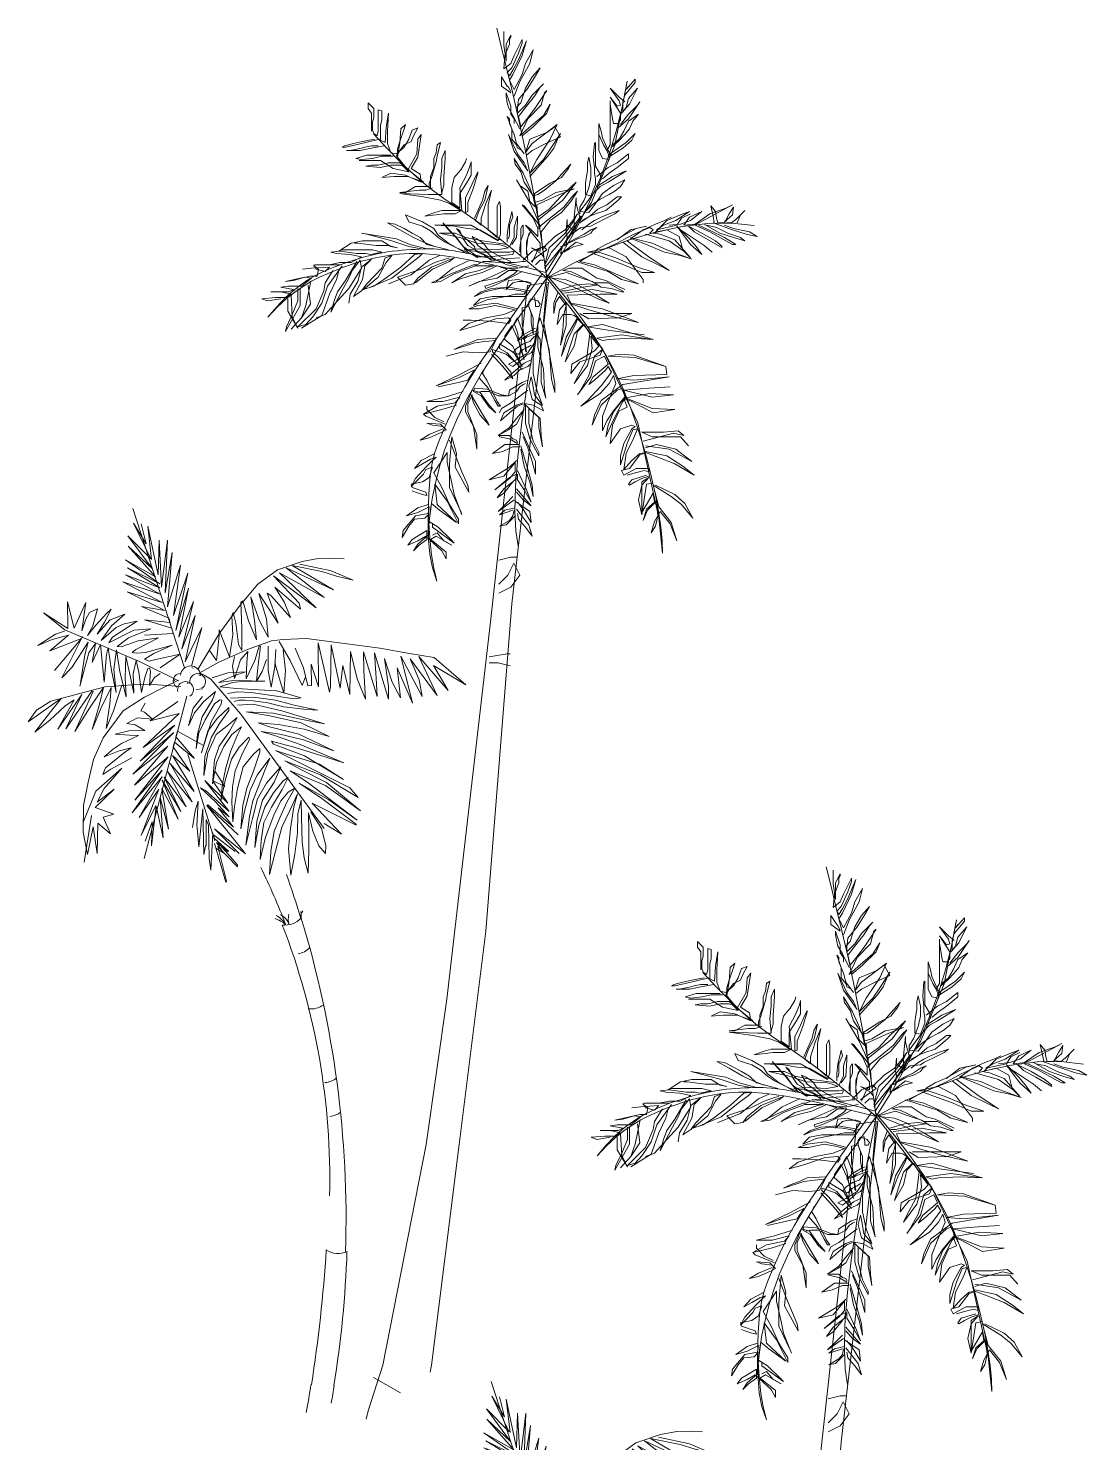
# Model space of a CAD drawing. Header units: millimetres. Extents: x -37049 to 129367, y 25385 to 90033.
# Drawn here: x 5456 to 10422, y 55416 to 62050 of the extents above; entities that cross this region are included whole.
import ezdxf

# ---------------------------------------------------------------- set-up
doc = ezdxf.new("R2010")
doc.units = ezdxf.units.MM
doc.header["$MEASUREMENT"] = 0
doc.linetypes.add('ACAD_ISO03W100', pattern=[30, 12, -18])
doc.linetypes.add('DASHDOT2', pattern=[0.5, 0.25, -0.125, 0, -0.125])
doc.layers.add('NCAY', color=3, linetype='Continuous', lineweight=13)
doc.layers.add('NKHUAT1', color=54, linetype='ACAD_ISO03W100', lineweight=15)

# ---------------------------------------------------------------- blocks, each defined once
blk = doc.blocks.new('AE24ZF')
for p, q in [((0.1371, 0.8481), (0.1395, 0.8486)), ((0.1459, 0.8568), (0.1475, 0.8569)), ((0.1674, 0.8434), (0.1676, 0.8422)), ((0.1516, 0.8392), (0.153, 0.8397))]:
    blk.add_line(p, q)
at = {"color": 0, "linetype": 'ByBlock'}
for p, q in [((-0.0408, 0.677), (0.0095, 0.7022)), ((0.0095, 0.7022), (-0.024, 0.6664)), ((-0.024, 0.6664), (-0.0042, 0.6786))]:
    blk.add_line(p, q, dxfattribs=at)
for points in [[(0.215, 1.0397), (0.1559, 0.857)], [(0.2055, 1.0221), (0.2, 0.9992), (0.2143, 1.0229), (0.1944, 0.9817), (0.2207, 1.0081), (0.1929, 0.9709), (0.2203, 0.9963), (0.1891, 0.9612), (0.2234, 0.9806), (0.1841, 0.9531), (0.2213, 0.9716), (0.184, 0.9488), (0.2236, 0.9637), (0.1837, 0.9413), (0.2264, 0.9554), (0.1814, 0.932), (0.2217, 0.9441), (0.1786, 0.9227), (0.2051, 0.9274), (0.1739, 0.914), (0.1723, 0.9088), (0.2016, 0.9121), (0.1705, 0.9026), (0.1687, 0.8963), (0.2016, 0.8943)], [(0.1936, 0.9812), (0.1981, 1.0194), (0.1862, 0.9637), (0.1851, 1.0032), (0.1821, 0.9496), (0.1753, 1.0031), (0.1779, 0.9431), (0.17, 0.9893), (0.1753, 0.9267), (0.1605, 0.9747), (0.1684, 0.9169), (0.1521, 0.9655), (0.1658, 0.8996), (0.1512, 0.9483), (0.1624, 0.8921), (0.1455, 0.9331), (0.159, 0.8783), (0.1435, 0.917), (0.1553, 0.8638), (0.1359, 0.9032), (0.1478, 0.8591)], [(0.0236, 0.9759), (-0.0121, 0.9682), (-0.0374, 0.9573), (-0.0184, 0.962), (-0.0015, 0.9675), (0.0327, 0.9743), (-0.0148, 0.9462), (0.0394, 0.9715), (-0.0041, 0.9374), (0.0471, 0.9658), (0.0052, 0.9256), (0.0538, 0.9624), (0.0244, 0.9312), (0.0231, 0.9241), (0.0523, 0.9495), (0.0418, 0.9328), (0.0343, 0.9146), (0.0571, 0.9399), (0.0611, 0.9425), (0.0484, 0.9081), (0.0708, 0.9423), (0.0618, 0.9127), (0.0599, 0.8923), (0.07, 0.9107), (0.0799, 0.9383), (0.0756, 0.9111), (0.0733, 0.8892), (0.0827, 0.911), (0.089, 0.9337), (0.0912, 0.9321), (0.0904, 0.902), (0.0903, 0.8769), (0.0942, 0.8838), (0.0969, 0.9082), (0.1003, 0.9203), (0.1016, 0.9166), (0.1007, 0.8949), (0.1042, 0.8697), (0.116, 0.9006), (0.1163, 0.8946), (0.118, 0.8753), (0.1191, 0.8655), (0.1271, 0.8767)], [(0.1405, 0.8556), (0.1404, 0.8557), (0.1158, 0.8968), (0.0923, 0.9287), (0.072, 0.9527), (0.0493, 0.9693), (0.0212, 0.979), (0.0026, 0.9824), (-0.0144, 0.9827), (-0.027, 0.982)], [(0.1627, 0.8422), (0.2074, 0.8643), (0.293, 0.9004), (0.3174, 0.9199), (0.2897, 0.9021), (0.2901, 0.9328), (0.2822, 0.9026), (0.269, 0.9317), (0.2737, 0.8994), (0.2691, 0.9127), (0.2648, 0.9204), (0.2555, 0.9247), (0.2608, 0.9053), (0.2669, 0.894), (0.2574, 0.906), (0.245, 0.9195), (0.24, 0.9243), (0.2474, 0.9095), (0.2559, 0.8955), (0.2409, 0.9119), (0.2244, 0.9186), (0.2396, 0.905), (0.2512, 0.8883), (0.2342, 0.9034), (0.2251, 0.9074), (0.21, 0.9103), (0.2384, 0.8921), (0.2426, 0.8855), (0.2139, 0.9003), (0.1945, 0.9018), (0.2202, 0.8913), (0.233, 0.8814), (0.2283, 0.8809), (0.209, 0.888), (0.1856, 0.8913), (0.2116, 0.8779), (0.216, 0.8744), (0.2104, 0.874), (0.2007, 0.8747), (0.1701, 0.8828), (0.1911, 0.8736), (0.2018, 0.8668), (0.1962, 0.8645), (0.1889, 0.8665), (0.1607, 0.8725), (0.1838, 0.8571)], [(0.2729, 0.8929), (0.2898, 0.8585), (0.2966, 0.8454), (0.2851, 0.8575), (0.2664, 0.8863), (0.27, 0.872), (0.2752, 0.8395)], [(0.2934, 0.899), (0.3038, 0.8955), (0.324, 0.8825), (0.3076, 0.8896), (0.2888, 0.8946), (0.3102, 0.8766), (0.2739, 0.8908), (0.3048, 0.8541)], [(0.1392, 0.8511), (0.1164, 0.8635), (0.0839, 0.878), (0.0562, 0.8879), (0.0432, 0.8893), (0.0163, 0.8906), (-0.068, 0.8795), (-0.1018, 0.8733), (-0.1301, 0.8688), (-0.1664, 0.8374), (-0.1292, 0.8596), (-0.1461, 0.8309), (-0.1127, 0.87), (-0.1335, 0.8253), (-0.1025, 0.8673), (-0.1131, 0.8432), (-0.1163, 0.824), (-0.0918, 0.8705), (-0.1054, 0.8165), (-0.0879, 0.8571), (-0.0916, 0.8228), (-0.0819, 0.8405), (-0.0731, 0.8677), (-0.078, 0.8356), (-0.0778, 0.821), (-0.0617, 0.8742), (-0.0636, 0.845), (-0.0648, 0.8241), (-0.0492, 0.8754), (-0.0494, 0.8537), (-0.0514, 0.821), (-0.0418, 0.8444), (-0.0344, 0.8757), (-0.0337, 0.8263), (-0.0257, 0.8596), (-0.0223, 0.8339), (-0.0121, 0.8833), (-0.0114, 0.8352), (-0.0101, 0.829), (0.0027, 0.8856), (0.0022, 0.8351), (0.0106, 0.8613), (0.0103, 0.8366), (0.0146, 0.8365), (0.0195, 0.857), (0.0291, 0.8797)], [(0.0174, 0.8468), (0.021, 0.8366), (0.0348, 0.8653), (0.0476, 0.8873)], [(0.0427, 0.8777), (0.04, 0.8538), (0.0421, 0.8279), (0.0474, 0.8454), (0.0524, 0.8629)], [(0.0514, 0.8781), (0.0523, 0.8582), (0.0567, 0.8349), (0.06, 0.8538), (0.0599, 0.882)], [(0.0618, 0.8667), (0.0668, 0.8529), (0.0735, 0.8417), (0.0719, 0.8573), (0.0687, 0.8819), (0.0705, 0.882), (0.0753, 0.8656), (0.0851, 0.8443), (0.0846, 0.8637), (0.0832, 0.8758), (0.0916, 0.866), (0.0986, 0.8447), (0.1008, 0.8589), (0.0988, 0.87)], [(0.276, 0.8359), (0.2656, 0.8743), (0.2579, 0.8848), (0.2616, 0.8632), (0.2521, 0.8836), (0.248, 0.8406), (0.2453, 0.8723), (0.2432, 0.8798), (0.2395, 0.8539), (0.2342, 0.8286), (0.2369, 0.8553), (0.2338, 0.8778), (0.2301, 0.8526), (0.2226, 0.8239), (0.224, 0.8454), (0.2232, 0.87), (0.2182, 0.8478), (0.2139, 0.828), (0.2149, 0.8501), (0.2111, 0.8655), (0.2081, 0.8521), (0.2052, 0.8286), (0.2014, 0.8459), (0.198, 0.8561), (0.196, 0.857), (0.1948, 0.8533), (0.196, 0.8368), (0.1902, 0.8461), (0.1837, 0.8505)], [(-0.0042, 0.673), (0.0912, 0.8039), (0.1256, 0.8442)], [(0.1241, 0.8457), (0.1064, 0.8513), (0.0859, 0.8523), (0.0992, 0.8477), (0.1171, 0.8404), (0.0995, 0.8425), (0.0791, 0.8422), (0.0637, 0.8419), (0.0869, 0.8416), (0.1008, 0.8402), (0.1153, 0.8352), (0.0962, 0.8332), (0.0708, 0.832), (0.0504, 0.8307), (0.0222, 0.8227), (0.0304, 0.8216), (0.0505, 0.8247), (0.0796, 0.8289), (0.0953, 0.8295), (0.1065, 0.8277)], [(0.1392, 0.851), (0.1373, 0.8507), (0.1335, 0.8486), (0.1256, 0.8442)], [(0.1627, 0.8428), (0.1778, 0.8357), (0.2019, 0.8234), (0.2263, 0.8077), (0.2489, 0.7768), (0.2603, 0.752), (0.2662, 0.7261), (0.2718, 0.6992), (0.2721, 0.6689), (0.2671, 0.6432), (0.2604, 0.6749), (0.2561, 0.6445), (0.2553, 0.679), (0.2406, 0.6669), (0.2489, 0.6858), (0.2368, 0.6893), (0.2581, 0.6972), (0.2365, 0.7182), (0.256, 0.7033), (0.2481, 0.7189), (0.2278, 0.7422), (0.2575, 0.7156), (0.2718, 0.6809)], [(0.1353, 0.8242), (0.1458, 0.8107), (0.1514, 0.7907), (0.1446, 0.8053), (0.1342, 0.8182), (0.1204, 0.8301), (0.124, 0.8205), (0.1357, 0.801), (0.1409, 0.781), (0.1427, 0.7645), (0.1396, 0.7827), (0.1323, 0.7975), (0.1214, 0.8156), (0.1153, 0.8203), (0.1131, 0.8201), (0.1137, 0.8154), (0.1253, 0.795), (0.1366, 0.7598), (0.129, 0.7843), (0.1185, 0.7991), (0.1052, 0.8115), (0.1052, 0.8082), (0.1159, 0.7933), (0.1255, 0.7769), (0.1325, 0.7554), (0.1338, 0.7336), (0.1291, 0.7597), (0.1198, 0.7807), (0.1056, 0.7919), (0.0955, 0.8001), (0.1049, 0.7836), (0.1162, 0.7673), (0.1217, 0.7518), (0.1239, 0.7241), (0.1192, 0.7485), (0.1109, 0.767), (0.1018, 0.7805), (0.0906, 0.7894), (0.0951, 0.7801), (0.1029, 0.7621), (0.1085, 0.7426), (0.1125, 0.7241), (0.1142, 0.7044), (0.1094, 0.7279), (0.1022, 0.7526), (0.0931, 0.7663), (0.0821, 0.7777), (0.0811, 0.7753), (0.0894, 0.7592), (0.098, 0.7392), (0.1008, 0.7206), (0.1016, 0.703), (0.1004, 0.6808), (0.0985, 0.6982), (0.0953, 0.719), (0.0887, 0.7437), (0.0769, 0.758), (0.0695, 0.7647), (0.0694, 0.7604), (0.0768, 0.7387), (0.0843, 0.7193), (0.089, 0.6995), (0.0914, 0.6727), (0.0866, 0.6945), (0.0805, 0.7169), (0.0728, 0.7339), (0.0581, 0.7537), (0.0634, 0.7405), (0.0712, 0.721), (0.0777, 0.7046), (0.0814, 0.6864), (0.0858, 0.6538), (0.0778, 0.6844), (0.0724, 0.707), (0.0621, 0.7251), (0.0524, 0.736), (0.0455, 0.7436), (0.0532, 0.7261), (0.0666, 0.7056), (0.0729, 0.6814), (0.0755, 0.6513), (0.0707, 0.6767), (0.0637, 0.6974), (0.0539, 0.7139), (0.0424, 0.728), (0.037, 0.7315), (0.0439, 0.7178), (0.0564, 0.6976), (0.065, 0.68), (0.0679, 0.6592), (0.0692, 0.6374), (0.0632, 0.6632), (0.0536, 0.6884), (0.0454, 0.7045), (0.037, 0.7146), (0.0293, 0.7191), (0.0387, 0.703), (0.0467, 0.6852), (0.053, 0.6701), (0.0568, 0.6467), (0.0586, 0.6204), (0.0516, 0.6469), (0.0445, 0.6744), (0.0353, 0.6937), (0.0265, 0.7128), (0.0307, 0.6979), (0.0345, 0.6731), (0.0367, 0.6499), (0.034, 0.6194), (0.0296, 0.6435), (0.0266, 0.6679), (0.0259, 0.6899), (0.0223, 0.7054), (0.0218, 0.6855), (0.0209, 0.6573), (0.0187, 0.6394), (0.0144, 0.6217), (0.0133, 0.6485), (0.0133, 0.6689), (0.0139, 0.6911), (0.009, 0.6699), (0.0018, 0.653), (-0.0055, 0.6442), (-0.0059, 0.6534), (-0.001, 0.6729), (0.0111, 0.6919)], [(0.1353, 0.8331), (0.1427, 0.8323)], [(0.1602, 0.8357), (0.1917, 0.8378), (0.216, 0.8375), (0.2468, 0.8354), (0.2889, 0.824), (0.309, 0.8188), (0.3256, 0.8087), (0.3349, 0.7951), (0.2969, 0.8224), (0.3095, 0.8066), (0.3274, 0.7834), (0.3097, 0.7976), (0.2932, 0.8133), (0.2825, 0.8204), (0.3009, 0.7868), (0.2734, 0.8264), (0.2919, 0.787), (0.2619, 0.8302), (0.2604, 0.8299), (0.2815, 0.7842), (0.2647, 0.8109), (0.2487, 0.8344), (0.2537, 0.8137), (0.2618, 0.7863), (0.2517, 0.8104), (0.2399, 0.8346), (0.2414, 0.8157), (0.2457, 0.7877), (0.2373, 0.8079), (0.2276, 0.8371)], [(0.095, 0.8143), (0.0772, 0.8154), (0.0445, 0.8077), (-0.0044, 0.7927), (0.0245, 0.7985), (0.0542, 0.8052), (0.0851, 0.8065), (0.0581, 0.802), (0.0223, 0.7941), (-0.0098, 0.7785), (0.0187, 0.7869), (0.0481, 0.7923), (0.0714, 0.794), (0.0586, 0.7894), (0.0249, 0.7809), (-0.0153, 0.7621), (0.0194, 0.7747), (0.0466, 0.7809), (0.068, 0.784), (0.0528, 0.7794), (0.0234, 0.7694), (-0.0267, 0.7481), (0.001, 0.7571), (0.0291, 0.7657), (0.0562, 0.7732), (0.0539, 0.7695), (0.0186, 0.7564), (-0.0263, 0.7292), (0.0012, 0.7466), (0.0379, 0.7576), (0.0518, 0.7624), (0.0413, 0.757), (0.0091, 0.741), (-0.0336, 0.7194), (-0.043, 0.7086), (0.0002, 0.7344), (0.041, 0.7505), (0.0228, 0.7405), (-0.0067, 0.7256), (-0.0459, 0.6934), (-0.0058, 0.7222), (0.0349, 0.739), (0.0157, 0.7266), (-0.042, 0.6825), (-0.0093, 0.706), (0.0245, 0.725), (-0.0013, 0.7075), (-0.041, 0.6775)], [(0.1032, 0.8224), (0.077, 0.8235), (0.0517, 0.8201), (0.0287, 0.8138), (0.003, 0.8087), (0.0156, 0.8092), (0.042, 0.8124), (0.0606, 0.8169), (0.0771, 0.8193), (0.0867, 0.8201), (0.0935, 0.8201), (0.099, 0.8185)], [(0.2023, 0.6387), (0.1534, 0.8244)], [(0.1887, 0.6994), (0.2055, 0.6649), (0.1854, 0.7182), (0.2077, 0.6855), (0.1813, 0.7323), (0.216, 0.6909), (0.1813, 0.74), (0.2129, 0.7054), (0.1747, 0.7552), (0.2131, 0.7228), (0.1751, 0.7672), (0.2151, 0.7351), (0.168, 0.7831), (0.2066, 0.75), (0.1668, 0.7913), (0.2032, 0.7659), (0.1622, 0.8048), (0.1951, 0.7962), (0.1637, 0.8183)], [(0.2162, 0.7539), (0.2403, 0.7409), (0.2495, 0.7347), (0.2463, 0.7426), (0.2262, 0.7589), (0.217, 0.7653), (0.2306, 0.762), (0.248, 0.7551), (0.2372, 0.7641), (0.228, 0.7705), (0.2085, 0.7795), (0.2188, 0.78), (0.2353, 0.781), (0.2198, 0.7847), (0.2013, 0.7851), (0.2125, 0.7918), (0.2219, 0.7933), (0.2098, 0.7997), (0.1924, 0.7982), (0.2017, 0.8062), (0.206, 0.8078), (0.201, 0.8167)], [(0.2008, 0.6586), (0.193, 0.6808), (0.1938, 0.6531), (0.1883, 0.6986), (0.1804, 0.6622), (0.1837, 0.7085), (0.1744, 0.6724), (0.1817, 0.7187), (0.1633, 0.6838), (0.1815, 0.7282), (0.1602, 0.6926), (0.1793, 0.7319), (0.154, 0.698), (0.1754, 0.7383), (0.1472, 0.7035), (0.1724, 0.7475), (0.145, 0.7155), (0.1697, 0.7568), (0.1499, 0.7385), (0.169, 0.7667), (0.1675, 0.7719), (0.1446, 0.7533), (0.1657, 0.7781), (0.1638, 0.7844), (0.135, 0.7683)], [(0.1212, 0.6588), (0.152, 0.7577)], [(0.0945, 0.6659), (0.1304, 0.6994), (0.1291, 0.7002), (0.0998, 0.6746), (0.1174, 0.6965), (0.1047, 0.6863), (0.1204, 0.7035), (0.1375, 0.7196), (0.1319, 0.7166), (0.1048, 0.6925), (0.1325, 0.728), (0.1063, 0.702), (0.1237, 0.7278), (0.1095, 0.7212), (0.1209, 0.7381)], [(0.1217, 0.6725), (0.0859, 0.6441), (0.1304, 0.6994)], [(0.1234, 0.6681), (0.1259, 0.6251), (0.1277, 0.6388), (0.1283, 0.677), (0.131, 0.6833), (0.1311, 0.6535), (0.1318, 0.6529), (0.1336, 0.6432), (0.135, 0.6954), (0.1394, 0.6519), (0.1413, 0.6739), (0.1419, 0.676), (0.1404, 0.7043), (0.1436, 0.6934), (0.1469, 0.6742)], [(0.2626, 0.688), (0.2707, 0.6345)], [(0.1217, 0.6725), (0.0932, 0.6442)], [(0.1199, 0.6504), (0.1114, 0.645), (0.1193, 0.6568), (0.1058, 0.6462), (0.1054, 0.6472), (0.1218, 0.662), (0.1226, 0.6657), (0.0977, 0.6466)], [(0.1217, 0.656), (0.1086, 0.6117), (0.1077, 0.6127), (0.1177, 0.6525), (0.0951, 0.629), (0.095, 0.6313), (0.1176, 0.657)]]:
    blk.add_lwpolyline(points)
for points in [[(0.1374, 0.849, -0.894021), (0.1606, 0.8486, -0.461431)], [(0.1359, 0.8337, -1.932148), (0.1497, 0.8391, 1.049892)], [(0.1602, 0.8507, -0.750159), (0.1648, 0.8348, -0.070283)], [(0.1497, 0.8246, -1.932148), (0.1635, 0.83, 1.049892)]]:
    blk.add_lwpolyline(points, format="xyb")
for centre, radius, start, end in [((1.1535, 0.2237), 1.1829, 160.4147, 162.977), ((0.7848, 0.2766), 0.798, 153.8469, 158.9604), ((1.1529, 0.2256), 1.1821, 163.0483, 181.7977), ((0.0108, 0.5709), 0.0122, 354.2255, 39.2451), ((0.0411, 0.5889), 0.0266, 224.5737, 275.9479), ((0.0535, 0.5738), 0.0313, 172.4365, 186.6924), ((0.0167, 0.5695), 0.0203, 341.0144, 15.3584), ((0.0537, 0.557), 0.0187, 113.5856, 161.5663), ((0.0681, 0.5447), 0.0335, 120.5892, 147.1309), ((0.0602, 0.5421), 0.0288, 106.3362, 133.706), ((0.789, 0.2726), 0.7995, 158.7468, 181.4606), ((0.0299, 0.5534), 0.0243, 224.6947, 259.6385), ((0.011, 0.4906), 0.0243, 233.1862, 277.5256), ((-0.003, 0.4062), 0.0243, 230.6788, 265.2279), ((-0.0084, 0.3675), 0.0243, 232.4945, 264.4899), ((-0.02, 0.2101), 0.0239, 244.5078, 304.2324), ((1.1546, 0.2274), 1.1855, 181.8788, 189.3381), ((1.6807, 0.2972), 1.6906, 183.6229, 188.8999), ((1.1535, 0.2237), 1.1843, 189.1533, 190.1566), ((1.6793, 0.302), 1.6894, 189.0631, 190.1566)]:
    blk.add_arc(centre, radius, start, end)
blk = doc.blocks.new('FRONT11')
for p, q in [((1410, 10974), (1560, 11011)), ((1560, 11011), (1635, 11011)), ((1597, 10936), (1522, 10786)), ((1673, 10786), (1597, 10936)), ((1522, 10786), (1410, 10674)), ((1410, 10561), (1560, 10636)), ((1560, 10636), (1673, 10786)), ((1289, 9765), (1514, 9803)), ((1514, 9803), (1552, 9803)), ((1289, 9690), (1402, 9690)), ((1402, 9690), (1552, 9653)), ((-159, 751), (179, 563))]:
    blk.add_line(p, q)
for points in [[(2013, 14506), (1926, 15096), (1837, 15617), (1749, 16076), (1663, 16478), (1582, 16828), (1508, 17133), (1442, 17398), (1387, 17628)], [(1602, 16779), (1672, 16963), (1800, 17189), (1842, 17359), (1743, 17189), (1701, 17048), (1602, 16864), (1545, 16977), (1588, 17048), (1701, 17288), (1743, 17430), (1757, 17472), (1658, 17232), (1588, 17105), (1545, 17034), (1517, 17076), (1573, 17133), (1658, 17317), (1701, 17444), (1701, 17487), (1602, 17288), (1559, 17189), (1474, 17119), (1488, 17288), (1545, 17430), (1545, 17487), (1559, 17515), (1559, 17543), (1503, 17430), (1503, 17303), (1503, 17218), (1474, 17416), (1474, 17501), (1474, 17543), (1474, 17571), (1474, 17586)], [(1559, 16822), (1446, 16906), (1446, 16977), (1446, 17020), (1517, 16906), (1531, 16892), (1559, 16836)], [(1701, 16284), (1842, 16397), (2012, 16567), (2055, 16680), (1970, 16539), (1786, 16383), (1672, 16284), (1772, 16496), (1941, 16666), (1984, 16822), (2012, 16850), (1871, 16638), (1786, 16524), (1687, 16397), (1658, 16524), (1757, 16652), (1857, 16779), (1927, 16892), (1970, 16935), (1828, 16793), (1743, 16666), (1644, 16567), (1644, 16623), (1658, 16737), (1772, 16878), (1871, 17034), (1927, 17133), (1828, 17020), (1743, 16878), (1687, 16694), (1630, 16638)], [(2947, 16567), (3046, 16680), (3116, 16822), (3145, 16878), (3032, 16751), (3003, 16638), (2961, 16581), (2961, 16708), (2989, 16793), (3060, 16878), (3116, 16949), (3116, 16991), (3003, 16864), (3032, 16906)], [(1672, 16369), (1588, 16539), (1531, 16638), (1517, 16694), (1503, 16779), (1503, 16822), (1559, 16652), (1559, 16553), (1602, 16496), (1602, 16439)], [(2000, 14573), (2342, 15110), (2569, 15451), (2862, 16166), (3017, 16967)], [(2013, 14506), (2212, 14829), (2389, 15142), (2543, 15449), (2677, 15751), (2790, 16051), (2884, 16353), (2959, 16657), (3017, 16967)], [(2989, 16708), (2918, 16765), (2805, 16878), (2918, 16722), (2932, 16666), (2890, 16652), (2805, 16765), (2932, 16567), (2932, 16524), (2932, 16482), (2904, 16439), (2847, 16439), (2833, 16496), (2805, 16680), (2805, 16722), (2805, 16510), (2805, 16454), (2805, 16326), (2805, 16256), (2805, 16171), (2763, 16100)], [(-182, 16340), (-182, 16454), (-182, 16567), (-225, 16623), (-225, 16694), (-154, 16623), (-154, 16510), (-168, 16454), (-168, 16355), (-154, 16312), (-111, 16284), (-97, 16340), (-97, 16468), (-97, 16539), (-97, 16609), (-55, 16595), (-55, 16482), (-69, 16411), (-69, 16326), (-69, 16284), (-69, 16227), (-12, 16199), (2, 16383), (16, 16496), (30, 16567), (16, 16340), (16, 16256), (16, 16185), (59, 16072), (129, 16057), (228, 16142), (285, 16241), (328, 16355), (398, 16383), (342, 16284), (313, 16213), (228, 16171), (172, 16100), (129, 16029), (144, 16015), (172, 16199), (186, 16369), (243, 16425), (228, 16369), (172, 16213), (144, 16114), (144, 16015), (271, 15859), (384, 16057), (398, 16241), (441, 16298), (413, 16128), (398, 16015), (313, 15873), (427, 15803), (441, 15704), (243, 15789), (59, 15817), (-55, 15760), (101, 15774), (271, 15774), (427, 15718), (469, 15704), (172, 15944), (30, 15944), (-97, 15916), (-182, 15916), (-253, 15902), (-69, 15888), (59, 15916), (172, 15916), (214, 15902), (285, 15831), (87, 15873), (-69, 15973), (-210, 15973), (-309, 15973), (-338, 15973)], [(2932, 16425), (3032, 16553), (3159, 16680), (3173, 16708), (3032, 16496), (2904, 16383), (2890, 16312)], [(1729, 16057), (1630, 16185), (1602, 16298), (1545, 16439), (1545, 16496), (1517, 16524), (1573, 16369), (1573, 16241), (1630, 16171), (1644, 16128), (1701, 16100)], [(2819, 16142), (2904, 16213), (2989, 16298), (3046, 16369), (3088, 16468), (3159, 16553), (3032, 16468), (2975, 16340), (2918, 16241), (2833, 16171)], [(2013, 14506), (1766, 14715), (1558, 14886), (1383, 15026), (1236, 15139), (1111, 15231), (1003, 15307), (905, 15374), (814, 15437), (722, 15500), (628, 15568), (528, 15645), (420, 15735), (300, 15842), (166, 15971), (15, 16124), (-156, 16306)], [(1772, 15845), (1602, 16086), (1559, 16213), (1531, 16298), (1644, 16057), (1729, 15944), (1757, 15888)], [(1800, 15774), (2026, 16029), (2097, 16128), (2154, 16256), (2182, 16312), (2055, 16114), (1970, 15987), (1800, 15817), (1885, 15987), (2055, 16241), (2140, 16425), (1828, 16185), (1772, 16114), (1743, 16072), (1800, 16241), (2012, 16326), (2111, 16397), (2182, 16270), (1998, 16185), (1828, 16100), (1757, 16043)], [(2805, 16057), (2777, 16100), (2706, 16256), (2692, 16340), (2663, 16439), (2663, 16298), (2720, 16171), (2763, 16100), (2791, 16029), (2791, 15987), (2706, 16001), (2663, 16100), (2663, 16156), (2663, 16213), (2663, 16312)], [(2748, 15888), (2805, 16029), (2961, 16128), (3074, 16227), (3116, 16312), (3003, 16199), (2819, 16072), (2777, 16029)], [(-83, 16241), (-253, 16199), (-380, 16171), (-508, 16142), (-550, 16142), (-522, 16156), (-409, 16185), (-295, 16213), (-210, 16227), (-140, 16241)], [(-26, 16156), (-182, 16128), (-324, 16100), (-423, 16100), (-493, 16100), (-451, 16100), (-309, 16128), (-267, 16142), (-182, 16156), (-97, 16156)], [(554, 15619), (554, 15774), (597, 15888), (597, 16001), (625, 16072), (639, 16171), (682, 16199), (639, 16029), (625, 15958), (597, 15859), (568, 15760), (540, 15690), (540, 15647), (540, 15647), (370, 15647), (243, 15576), (172, 15576), (413, 15605), (497, 15605), (582, 15633)], [(696, 15548), (682, 15732), (696, 15888), (696, 16001), (738, 16100), (738, 16001), (724, 15774), (724, 15661), (696, 15576), (696, 15548), (526, 15548), (172, 15562), (469, 15520), (682, 15477), (795, 15435), (936, 15350), (696, 15350), (611, 15322), (526, 15293), (483, 15279), (724, 15308), (866, 15308), (950, 15350), (922, 15633), (1007, 15789), (1050, 15902), (1064, 15958), (1064, 15789), (1007, 15690), (922, 15562), (922, 15435), (922, 15378), (823, 15449), (823, 15633), (851, 15760), (936, 15859), (993, 15958), (1007, 16001)], [(2692, 15732), (2678, 15803), (2621, 15902), (2621, 16001), (2621, 16072), (2621, 16199), (2607, 16185), (2593, 16015), (2607, 15888), (2607, 15817), (2621, 15746), (2621, 15675), (2564, 15534), (2494, 15548), (2494, 15633), (2494, 15690), (2508, 15774), (2522, 15845), (2522, 15944), (2536, 16015), (2564, 15888), (2564, 15760), (2536, 15633), (2479, 15477), (2423, 15392), (2423, 15308)], [(87, 16029), (-55, 16029), (-168, 16001), (-309, 15987), (-380, 16001), (-239, 16043), (-125, 16043), (-12, 16043), (59, 16043)], [(1984, 14628), (2225, 14925), (2366, 15124), (2437, 15279), (2324, 15124), (2182, 14954), (2069, 14826), (2026, 14742), (1984, 14657), (2041, 14883), (2239, 15067), (2352, 15223), (2394, 15308), (2338, 15223), (2239, 15109), (2111, 15025), (1984, 14897), (1956, 14855), (1941, 15081), (2055, 15223), (2196, 15322), (2310, 15463), (2394, 15591), (2338, 15534), (2225, 15392), (2083, 15279), (1941, 15166), (1913, 15124), (1913, 15237), (2210, 15477), (2380, 15704), (2182, 15520), (2041, 15364), (1899, 15265), (1885, 15421), (2168, 15548), (2352, 15619), (2125, 15576), (1956, 15477), (1857, 15449), (1857, 15562), (2055, 15690), (2196, 15760), (2281, 15873), (2295, 15902), (2310, 15930), (2196, 15803), (2125, 15718), (1984, 15605), (1899, 15548), (1842, 15534), (1729, 15704), (1687, 15831), (1616, 15930), (1602, 16001), (1715, 15817), (1800, 15633), (1842, 15520), (1871, 15392), (1800, 15463), (1772, 15591), (1672, 15661), (1630, 15732), (1800, 15449), (1871, 15293), (1927, 15152), (1729, 15407), (1701, 15421), (1842, 15251), (1899, 15124), (1899, 15025), (1800, 15124), (1743, 15166), (1927, 14940), (1927, 14841), (1814, 14883), (1941, 14812), (1970, 14770)], [(2706, 15746), (2791, 15817), (2890, 15888), (3032, 16001), (3032, 16057), (2890, 15944), (2777, 15888), (2635, 15774)], [(993, 15322), (993, 15506), (1050, 15619), (1106, 15746), (1149, 15831), (1149, 15817), (1092, 15633), (1021, 15449), (1021, 15336), (993, 15322)], [(2508, 15350), (2579, 15421), (2678, 15491), (2791, 15548), (2862, 15591), (2932, 15647), (2989, 15732), (2847, 15661), (2706, 15562), (2607, 15421), (2536, 15322), (2423, 15336), (2522, 15463), (2593, 15562), (2678, 15647), (2777, 15704), (2989, 15831), (3003, 15845), (2833, 15774), (2635, 15647)], [(1106, 15251), (1205, 15477), (1234, 15591), (1276, 15661), (1234, 15477), (1163, 15350), (1120, 15223), (1191, 15166), (1191, 15251), (1248, 15435), (1319, 15605), (1276, 15421), (1276, 15166), (1276, 15109), (1389, 15010), (1389, 15124), (1389, 15308), (1389, 15407), (1418, 15463), (1432, 15392), (1432, 15194), (1432, 15053), (1404, 14968), (1064, 15166), (880, 15166), (710, 15166), (611, 15166), (851, 15152), (1021, 15124), (1177, 15109), (1375, 14996), (1432, 14982)], [(2423, 15265), (2409, 15322), (2380, 15435), (2380, 15506), (2352, 15265), (2352, 15194), (2352, 15138), (2338, 15109), (2267, 15166), (2267, 15208), (2267, 15237), (2253, 15095), (2253, 15067), (2267, 15025), (2253, 14911), (2182, 14897), (2182, 14897)], [(2451, 15223), (2550, 15279), (2621, 15308), (2748, 15350), (2819, 15407), (2904, 15477), (2947, 15520), (2890, 15520), (2763, 15421), (2649, 15364), (2550, 15279), (2423, 15194)], [(3867, 15180), (4051, 15308), (4249, 15378), (4334, 15421), (3938, 15208), (3881, 15180), (3725, 15166), (3796, 15265), (3952, 15336), (3810, 15223), (3683, 15180), (3541, 15166)], [(4391, 15194), (4433, 15293), (4490, 15350), (4376, 15237), (4320, 15194), (4235, 15208), (4334, 15293), (4348, 15392), (4291, 15308), (4235, 15194), (4150, 15194), (4136, 15251), (4122, 15336), (4065, 15407), (4093, 15279), (4107, 15194)], [(1007, 14812), (781, 14940), (653, 15039), (597, 15124), (455, 15208), (243, 15293), (285, 15208), (455, 15152), (554, 15095), (653, 15010), (738, 14954), (880, 14883), (1149, 14770), (1106, 14798), (965, 14897), (894, 14996), (710, 15194), (781, 15109), (866, 15025), (965, 14897), (1021, 14826), (1149, 14756)], [(1517, 14954), (1517, 15039), (1531, 15166), (1559, 15279), (1573, 15336), (1588, 15265), (1545, 15166), (1545, 15039), (1531, 14996)], [(1545, 14897), (1602, 15010), (1602, 15138), (1630, 15237), (1644, 15279), (1644, 15208), (1630, 15010), (1573, 14925)], [(2324, 15053), (2380, 15095), (2437, 15138), (2564, 15152), (2607, 15180), (2777, 15265), (2862, 15308), (2918, 15350), (2791, 15308), (2692, 15265), (2607, 15223), (2536, 15180), (2451, 15109)], [(3060, 14996), (3216, 15109), (3371, 15180), (3485, 15223), (3569, 15265)], [(3357, 15067), (3513, 15223), (3683, 15293), (3796, 15336), (3626, 15223), (3470, 15166), (3385, 15109), (3640, 15166), (3697, 15251), (3810, 15308)], [(441, 14869), (285, 14897), (73, 14968), (-83, 15010), (-239, 15053), (-309, 15067), (129, 14996), (299, 14925), (512, 14869), (597, 14869)], [(781, 14855), (512, 14925), (427, 15010), (328, 15067), (228, 15124), (115, 15180), (16, 15194), (172, 15109), (342, 15010), (469, 14954), (611, 14897)], [(1517, 14925), (1205, 14968), (993, 15010), (866, 15067), (667, 15067), (922, 15010), (1135, 14940), (1404, 14925), (1460, 14911), (1531, 14883), (1389, 14855), (1163, 14869), (979, 14855), (1205, 14826), (1418, 14826), (1545, 14826), (1602, 14841), (1588, 14798), (1276, 14770), (1163, 14770), (1120, 14770)], [(1375, 14742), (1290, 14770), (1149, 14841), (1021, 14911), (965, 14996), (922, 15095), (880, 15124), (950, 15039), (1106, 14897), (1120, 14841), (1234, 14784), (1319, 14727)], [(1687, 14784), (1687, 14883), (1687, 14982), (1687, 15039), (1687, 15124), (1701, 15152), (1715, 15166), (1715, 15053), (1687, 14968), (1672, 14883), (1672, 14826)], [(1772, 14727), (1757, 14869), (1757, 14954), (1786, 15053), (1814, 15095), (1772, 15010), (1757, 14869), (1757, 14798)], [(2013, 14506), (2346, 14690), (2686, 14848), (3030, 14978), (3371, 15079), (3704, 15150), (4024, 15188), (4326, 15192), (4604, 15161)], [(2225, 14826), (2295, 14869), (2352, 14897), (2465, 14925), (2380, 14954), (2253, 14855), (2182, 14812), (2196, 14855), (2210, 14911), (2310, 14954), (2394, 14996), (2479, 15025), (2564, 15067), (2593, 15109), (2635, 15138), (2564, 15109), (2479, 15053), (2366, 14996), (2267, 14940)], [(2890, 14982), (3060, 15109), (3258, 15152), (3131, 15124), (2876, 14982), (2748, 14925), (2649, 14869), (2621, 14841), (2607, 14812), (2890, 14940), (3074, 15039), (3301, 15138), (3343, 15109), (3301, 15067)], [(3244, 15053), (3541, 14968), (3725, 14841), (3810, 14756), (3612, 14982), (3428, 15053), (3343, 15067), (3513, 15109), (3669, 15025), (3711, 14855)], [(3952, 14798), (3810, 14925), (3711, 15053), (3640, 15152), (3796, 14996), (3881, 14897), (3952, 14798)], [(4079, 14826), (3980, 14911), (3768, 15053), (3654, 15124)], [(4207, 14883), (4008, 14996), (3853, 15081), (3782, 15152), (3952, 15067), (4122, 14968), (4207, 14897)], [(3867, 15166), (4051, 15081), (4249, 14968), (4334, 14925), (4376, 14925), (4235, 15010), (4065, 15095), (3909, 15166)], [(3980, 15180), (4178, 15067), (4348, 15010), (4490, 14968), (4433, 15010), (4277, 15067), (4136, 15138), (4008, 15166)], [(4093, 15194), (4334, 15109), (4504, 15053), (4560, 15039), (4645, 15025), (4546, 15081), (4348, 15124), (4235, 15166)], [(2000, 14573), (1778, 14630), (1583, 14679), (1414, 14721), (1268, 14756), (1141, 14786), (1031, 14809), (935, 14828), (850, 14843), (773, 14854), (703, 14861), (639, 14866), (579, 14869), (523, 14869), (469, 14868), (416, 14866), (364, 14863), (310, 14860), (256, 14856), (200, 14852), (142, 14846), (82, 14839), (20, 14830), (-44, 14819), (-111, 14806), (-180, 14791), (-252, 14773), (-326, 14752), (-402, 14729), (-481, 14703), (-560, 14675), (-641, 14644), (-723, 14610), (-806, 14573), (-890, 14531), (-977, 14481), (-1067, 14420), (-1162, 14346), (-1261, 14255), (-1366, 14146), (-1478, 14016)], [(-578, 14671), (-720, 14671), (-890, 14671), (-890, 14671), (-706, 14671), (-578, 14699), (-493, 14699), (-437, 14699), (-309, 14770), (-451, 14798), (-621, 14812), (-692, 14826), (-578, 14841), (-366, 14812), (-253, 14812), (-196, 14798), (-55, 14826), (-168, 14855), (-366, 14855), (-550, 14855), (-593, 14841), (-437, 14940), (-295, 14968), (-55, 14968), (59, 14897), (144, 14883), (30, 14911), (-125, 14911), (-352, 14940), (-394, 14940)], [(1559, 14713), (1432, 14770), (1276, 14855), (1219, 14940), (1135, 14996), (1078, 15025), (1149, 14911), (1248, 14841), (1347, 14742), (1517, 14671), (1644, 14642)], [(1715, 14727), (1828, 14841), (1927, 14883), (1998, 14897)], [(1828, 14699), (1899, 14855), (1970, 14897), (2012, 14855), (1885, 14770), (1814, 14713)], [(2380, 14713), (2777, 14586), (2947, 14487), (3159, 14430), (2833, 14572), (2607, 14671), (2423, 14713), (2593, 14812), (2975, 14671), (3201, 14572), (3357, 14572), (3145, 14642), (2876, 14756), (2663, 14826), (2522, 14826), (2791, 14883), (3003, 14770), (3216, 14487), (3216, 14444)], [(2961, 14954), (3201, 14770), (3428, 14657), (3541, 14600), (3286, 14770), (3074, 14925), (3017, 14968), (3074, 14996), (3286, 14911), (3485, 14826), (3683, 14784), (3824, 14742), (3513, 14855), (3329, 14940), (3159, 14982), (3060, 15010)], [(2013, 14506), (1558, 14620), (1184, 14703), (881, 14759), (638, 14794), (444, 14810), (290, 14812), (165, 14804), (57, 14791), (-41, 14774), (-134, 14757), (-221, 14736), (-306, 14714), (-389, 14689), (-472, 14661), (-557, 14630), (-644, 14596), (-736, 14558), (-832, 14515), (-932, 14463), (-1035, 14402), (-1142, 14329), (-1251, 14242), (-1363, 14138), (-1478, 14016)], [(-366, 14713), (-508, 14473), (-607, 14331), (-649, 14218), (-678, 14119), (-692, 14076), (-536, 14374), (-465, 14501), (-423, 14600), (-324, 14727), (-309, 14628), (-465, 14374), (-607, 14218), (-762, 14048), (-876, 14006)], [(-281, 14359), (-97, 14515), (2, 14699), (73, 14784), (-12, 14756), (-55, 14628), (-239, 14430), (-309, 14345), (-409, 14275), (-295, 14487), (-267, 14657), (-196, 14727), (-182, 14742), (-309, 14642), (-352, 14459), (-451, 14303), (-465, 14190)], [(-196, 14388), (73, 14501), (285, 14671), (413, 14770), (455, 14812), (356, 14798), (186, 14642), (-26, 14487), (-154, 14402), (-281, 14359)], [(30, 14430), (313, 14543), (540, 14727), (667, 14784)], [(370, 14444), (582, 14614), (795, 14713), (851, 14756), (568, 14642), (398, 14501), (342, 14430), (243, 14416), (144, 14515), (441, 14614), (611, 14699), (738, 14742), (795, 14756)], [(1701, 14586), (1488, 14473), (1361, 14416), (1248, 14374), (1234, 14402), (1488, 14487), (1602, 14558), (1644, 14600), (1531, 14600), (1389, 14501), (1163, 14459), (1035, 14402), (1333, 14529), (1517, 14614), (1389, 14657), (1205, 14572), (1035, 14529), (908, 14487), (823, 14444), (993, 14558), (1163, 14600), (1276, 14642), (1347, 14657), (1120, 14657), (851, 14558), (682, 14459), (568, 14444), (809, 14558), (1092, 14671), (1135, 14671), (1191, 14699), (1050, 14727), (837, 14628), (625, 14459)], [(1672, 14756), (1432, 14742), (1290, 14713), (1205, 14713), (1446, 14699), (1616, 14699), (1701, 14713), (1743, 14713)], [(1871, 14671), (1927, 14727), (1970, 14727)], [(-1315, 14246), (-1484, 14218), (-1555, 14246), (-1385, 14260), (-1258, 14260), (-1244, 14260), (-1187, 14303), (-1315, 14331), (-1442, 14331), (-1215, 14331), (-1159, 14359), (-1315, 14388), (-1230, 14402), (-1131, 14402), (-1060, 14402), (-932, 14501), (-1017, 14515), (-1159, 14473), (-1258, 14459), (-1074, 14501), (-947, 14529), (-862, 14529), (-847, 14614), (-904, 14657), (-904, 14671), (-876, 14614), (-762, 14586), (-706, 14642), (-932, 14628), (-1046, 14614)], [(-1060, 13878), (-805, 14034), (-706, 14303), (-621, 14487), (-593, 14600), (-550, 14657), (-734, 14402), (-805, 14190), (-918, 14020), (-1003, 13921), (-1102, 13893), (-876, 14119), (-777, 14345), (-762, 14444), (-692, 14558), (-663, 14600)], [(1951, 14557), (1729, 14240), (1545, 13979), (1396, 13765), (1276, 13591), (1179, 13449), (1102, 13332), (1039, 13231), (984, 13139), (934, 13050), (888, 12963), (845, 12877), (806, 12795), (769, 12715), (736, 12640), (706, 12568), (678, 12502), (653, 12440), (630, 12381), (610, 12321), (592, 12258), (576, 12190), (563, 12113), (552, 12024), (542, 11921), (536, 11801), (532, 11668), (532, 11522), (538, 11368), (550, 11207), (570, 11042), (599, 10876), (637, 10713)], [(1786, 14657), (1644, 14628), (1573, 14628), (1474, 14628), (1432, 14642)], [(2000, 14557), (2242, 14267), (2445, 14001), (2616, 13756), (2758, 13526), (2876, 13308), (2975, 13096), (3059, 12886), (3134, 12672), (3203, 12453), (3266, 12230), (3322, 12008), (3370, 11792), (3408, 11585), (3436, 11392), (3453, 11217), (3458, 11065)], [(2041, 14515), (2324, 14402), (2649, 14246), (2791, 14190), (2607, 14303), (2380, 14430), (2239, 14487), (2083, 14501), (2041, 14515), (2253, 14572), (2451, 14501), (2579, 14459), (2692, 14388), (2819, 14374), (2947, 14331), (2975, 14331), (2777, 14444), (2607, 14444), (2310, 14586), (2210, 14600), (2295, 14628), (2451, 14628), (2635, 14501), (2748, 14473), (2989, 14359)], [(-1102, 14374), (-1102, 14218), (-1173, 14048), (-1244, 13893), (-1258, 13836), (-1074, 14161), (-1074, 14317), (-1074, 14374)], [(-947, 14444), (-1003, 14161), (-1060, 14006), (-1187, 13864), (-1060, 14006), (-947, 14176), (-975, 14416)], [(914, 3669), (1248, 6337), (1572, 10431), (2032, 14449), (1768, 14411), (1308, 10205), (761, 5483), (501, 3669)], [(2013, 14506), (1680, 14044), (1410, 13648), (1196, 13309), (1028, 13017), (900, 12764), (803, 12540), (729, 12337), (670, 12144), (621, 11955), (580, 11769), (551, 11585), (534, 11404), (533, 11226), (548, 11051), (582, 10880), (637, 10713)], [(1800, 14345), (1531, 14388), (1319, 14374), (1191, 14331), (1106, 14275), (1234, 14331), (1418, 14374), (1588, 14359), (1687, 14345), (1729, 14331), (1757, 14317), (1743, 14275), (1602, 14275), (1474, 14275), (1333, 14275), (1177, 14246), (1135, 14204), (1092, 14161), (1262, 14232), (1503, 14275), (1616, 14303), (1729, 14303), (1814, 14430), (1658, 14487), (1531, 14473), (1503, 14359), (1545, 14402), (1588, 14444), (1658, 14459), (1729, 14459), (1757, 14459), (1814, 14444)], [(2013, 14506), (1877, 13822), (1773, 13224), (1697, 12707), (1647, 12266), (1620, 11895), (1613, 11589), (1625, 11344), (1651, 11153)], [(2012, 14430), (1970, 13963), (2111, 13185), (2111, 13072), (2069, 13242), (2041, 13610), (1956, 13907), (1927, 14006), (1899, 13921), (1899, 13638), (1970, 13369), (1984, 13100), (1998, 13001), (1941, 13199), (1941, 13440), (1927, 13737), (1885, 13808), (1842, 13511), (1842, 13312), (1885, 13100), (1956, 12916), (1857, 13044), (1828, 13213), (1814, 13270), (1786, 13157), (1828, 12987), (1941, 12916), (1970, 12845), (1842, 12916), (1757, 12930), (1729, 12930), (1927, 12746), (1941, 12534), (1956, 12393), (1913, 12633), (1913, 12761), (1786, 12874), (1786, 12690), (1842, 12463), (1913, 12322), (1913, 12279), (1800, 12492), (1743, 12690), (1743, 12775), (1743, 12860), (1743, 12930)], [(2013, 14506), (2709, 13620), (3149, 12695), (3414, 11505), (3458, 11065)], [(2154, 14331), (2097, 14190), (2097, 14062), (2125, 14204), (2168, 14275), (2253, 14161), (2225, 14048), (2210, 13850), (2182, 13666), (2253, 13907), (2253, 14091), (2253, 14204), (2168, 14105), (2140, 13921), (2210, 14048), (2310, 14048), (2352, 14034), (2394, 14006), (2253, 13765), (2196, 13525), (2281, 13751), (2380, 13949), (2394, 13992), (2465, 13921), (2352, 13808), (2239, 13454), (2352, 13652), (2394, 13836), (2479, 13921), (2550, 13808), (2508, 13482), (2394, 13270), (2352, 13185), (2522, 13411), (2579, 13624), (2564, 13779), (2663, 13652), (2607, 13595), (2324, 13426), (2310, 13312), (2423, 13454), (2678, 13539), (2706, 13610), (2607, 13525), (2536, 13284), (2423, 13086), (2394, 13044), (2564, 13270), (2621, 13468), (2734, 13525), (2777, 13426), (2777, 13426), (2593, 13270), (2536, 13171), (2607, 13228), (2748, 13355), (2777, 13397), (2819, 13327), (2692, 13157), (2522, 12973), (2437, 12902), (2678, 13058), (2791, 13185), (2847, 13284), (2876, 13185), (2777, 12959), (2706, 12775), (2706, 12662), (2706, 12591), (2763, 12718), (2847, 12845), (2975, 13001), (3017, 12888), (2918, 12845), (2833, 12662), (2805, 12435), (2932, 12619), (3074, 12662), (3116, 12647), (3074, 12619), (2975, 12435), (2932, 12279), (2932, 12166), (3017, 12435), (3088, 12605), (3145, 12619), (3102, 12506), (3003, 12308), (2975, 12110), (3074, 12223), (3173, 12308), (3258, 12322), (3173, 12294), (3046, 12124), (2947, 12096), (2975, 12039), (3131, 12124), (3286, 12124), (3286, 12081), (3230, 12096), (3116, 12067), (3017, 12039)], [(2182, 14359), (2366, 14416), (2536, 14430), (2635, 14416), (2465, 14388), (2253, 14345), (2196, 14345)], [(2225, 14317), (2579, 14359), (2890, 14303), (2678, 14303), (2267, 14289), (2310, 14190), (2706, 14119), (3159, 13949), (2847, 14020), (2536, 14105), (2324, 14176)], [(-1187, 14289), (-1173, 14020), (-1102, 13878), (-1230, 14091), (-1230, 14204), (-1230, 14246)], [(1644, 14119), (1375, 14190), (1149, 14161), (1035, 14119), (1163, 14119), (1361, 14161), (1503, 14133), (1616, 14105), (1474, 14048), (1248, 14006), (1035, 13935), (922, 13850), (1120, 13907), (1375, 13992), (1531, 14006), (1559, 13977), (1531, 13935), (1290, 13963), (1064, 13977), (965, 13977)], [(1319, 13553), (1460, 13397), (1588, 13242), (1559, 13327), (1418, 13496), (1333, 13581), (1333, 13610), (1503, 13553), (1630, 13440), (1701, 13355), (1517, 13567), (1418, 13624), (1418, 13638), (1418, 13680), (1602, 13567), (1701, 13397), (1588, 13652), (1488, 13737), (1488, 13779), (1573, 13907), (1644, 13751), (1701, 13581), (1729, 13482), (1672, 13652), (1644, 13822), (1602, 13935), (1644, 14006), (1729, 13779), (1743, 13595), (1757, 13581), (1701, 13935), (1701, 14006), (1701, 14062), (1701, 14133), (1786, 14147), (1842, 14006), (1842, 13921), (1842, 13808), (1814, 13949), (1814, 14062), (1786, 14147), (1786, 14204), (1814, 14246), (1899, 14218), (1927, 14176), (1913, 14147), (1871, 14147), (1871, 14190), (1857, 14260)], [(2465, 14062), (2734, 14062), (3074, 14062), (2904, 14006), (2536, 13992), (2423, 14062)], [(1871, 13878), (1814, 13850), (1715, 13794), (1644, 13723), (1715, 13751), (1772, 13794), (1828, 13822), (1899, 13850)], [(1913, 13822), (1757, 13765), (1715, 13737)], [(3329, 13737), (2947, 13794), (2635, 13751), (2706, 13723), (2791, 13737), (3060, 13751), (3343, 13737), (3003, 13836), (2706, 13921), (2522, 13893), (2805, 13850), (3230, 13794)], [(1375, 13751), (1149, 13737), (1050, 13694), (936, 13652), (851, 13610), (1106, 13694), (1234, 13709), (1375, 13723), (1304, 13581), (1163, 13567), (965, 13581), (752, 13525)], [(1857, 13694), (1772, 13567), (1630, 13482), (1531, 13426), (1588, 13397), (1715, 13496), (1757, 13539), (1814, 13567), (1857, 13624)], [(1857, 13779), (1800, 13709), (1715, 13680), (1630, 13624), (1588, 13567), (1658, 13553), (1715, 13610), (1772, 13638), (1814, 13666)], [(1814, 13482), (1729, 13440), (1573, 13312), (1488, 13228), (1602, 13284), (1672, 13355), (1772, 13397), (1814, 13440)], [(3499, 13397), (3102, 13539), (2918, 13553), (2777, 13525), (3116, 13511), (3499, 13397), (3513, 13298), (3102, 13284), (2890, 13242), (3102, 13228), (3541, 13270), (2961, 13171), (2692, 12973), (2607, 12789), (2579, 12662), (2692, 12916), (2890, 13100), (2961, 13128), (2989, 13015), (2847, 12831), (2777, 12662), (2748, 12520), (2847, 12732), (2961, 12959), (3003, 13001), (3329, 12874), (3612, 12860), (3343, 12817), (3074, 12959), (2975, 13001), (3301, 13058), (3598, 13044), (3329, 13015), (2975, 13100), (3286, 13128), (3555, 13143)], [(1191, 13440), (922, 13298), (625, 13157), (908, 13256), (1106, 13355), (1021, 13228), (908, 13199), (653, 13143)], [(1163, 13256), (1276, 13128), (1361, 12973), (1404, 12902), (1432, 12902), (1389, 12959), (1262, 13228), (1205, 13312), (1234, 13383)], [(1064, 13044), (1205, 12803), (1276, 12690), (1290, 12662), (1177, 12789), (1092, 12945), (1078, 13001), (1078, 13044), (1021, 12930), (1021, 12831), (1135, 12548), (1135, 12449), (1135, 12364), (1092, 12647), (993, 12831), (993, 12902), (1021, 12973), (1078, 13100), (1177, 13072), (1276, 12930), (1375, 12817), (1290, 12888), (1191, 13029), (1092, 13086), (1106, 13128), (1262, 13114), (1446, 13044), (1531, 13029), (1404, 13029), (1290, 13086), (1191, 13086), (1135, 13072)], [(1772, 13100), (1658, 13015), (1545, 12930), (1446, 12874), (1418, 12817)], [(1772, 13228), (1701, 13199), (1545, 13100), (1531, 13029), (1630, 13086), (1672, 13143), (1715, 13171), (1743, 13185)], [(965, 13086), (738, 13015), (512, 12959), (710, 12959), (922, 13015), (866, 12945), (639, 12902), (469, 12803), (696, 12860), (880, 12916)], [(1715, 12945), (1630, 12916), (1474, 12817), (1432, 12718), (1545, 12817), (1644, 12902), (1715, 12930)], [(738, 12676), (497, 12775), (469, 12803)], [(724, 12704), (611, 12761), (512, 12860), (512, 12902)], [(1729, 12860), (1630, 12676), (1531, 12605), (1404, 12534), (1545, 12633), (1630, 12746), (1729, 12860)], [(710, 12619), (540, 12548), (427, 12478), (540, 12506), (696, 12577), (752, 12605), (682, 12676), (512, 12690), (582, 12662), (710, 12647)], [(1701, 12577), (1871, 12209), (1871, 12053), (1828, 12209), (1772, 12379), (1715, 12520)], [(3216, 12463), (3598, 12562), (3725, 12534), (3654, 12591), (3470, 12577), (3201, 12577), (3329, 12520), (3683, 12520), (3782, 12407)], [(795, 12478), (880, 12251), (950, 12081), (1021, 11912), (1035, 11827), (866, 12138), (880, 12308), (823, 12520), (795, 12180), (795, 11883), (936, 11586), (950, 11544), (851, 11798), (823, 11940), (766, 12195), (766, 12322), (597, 12067), (696, 11883), (795, 11671), (908, 11487), (908, 11431), (766, 11714), (611, 11926), (639, 11671), (880, 11445), (667, 11600), (568, 11685), (540, 11459), (653, 11388), (809, 11232), (851, 11190), (582, 11388), (582, 11431)], [(1658, 12421), (1488, 12421), (1333, 12308), (1460, 12336), (1588, 12393), (1672, 12393)], [(1644, 12435), (1545, 12492), (1418, 12520), (1418, 12534), (1545, 12534), (1588, 12492), (1630, 12478), (1644, 12449)], [(1687, 12407), (1772, 12110), (1828, 11912), (1842, 11770), (1800, 11954), (1729, 12152), (1687, 12364)], [(3244, 12407), (3541, 12364), (3824, 12209), (3626, 12364), (3385, 12421), (3244, 12379)], [(611, 12308), (441, 12223), (356, 12124), (455, 12180), (554, 12237), (625, 12265), (568, 12209), (497, 12138), (370, 11997), (313, 11897), (384, 11968), (469, 12053), (497, 12110), (582, 12138), (540, 12011), (455, 11954), (313, 11926), (328, 11883), (497, 11827), (512, 11784), (455, 11798), (370, 11827), (328, 11841)], [(1588, 11954), (1474, 11813), (1389, 11756), (1474, 11869), (1616, 11982), (1630, 12053), (1545, 12011), (1361, 11855), (1545, 11997), (1616, 12081), (1616, 12195), (1474, 12025), (1290, 11982), (1545, 12138), (1630, 12223)], [(3244, 12336), (3513, 12279), (3711, 12152), (3853, 12039), (3612, 12180), (3400, 12265), (3244, 12322)], [(1644, 12096), (1757, 11855), (1814, 11699), (1729, 11855), (1644, 11982), (1644, 12053)], [(3258, 12039), (3074, 11982), (3032, 11926), (3046, 11912), (3116, 11954), (3201, 11997), (3286, 12025)], [(1630, 11869), (1814, 11657), (1715, 11728), (1630, 11827)], [(3371, 11912), (3612, 11798), (3739, 11685), (3838, 11501), (3697, 11671), (3569, 11770), (3343, 11912), (3414, 11643), (3569, 11445), (3640, 11218), (3555, 11431), (3428, 11586), (3357, 11459), (3315, 11317), (3371, 11402), (3400, 11530), (3385, 11714), (3272, 11600), (3216, 11473), (3258, 11614), (3357, 11699), (3343, 11813), (3201, 11572), (3201, 11544), (3201, 11954), (3286, 12011), (3201, 11912), (3159, 11728), (3201, 11544), (3258, 11926), (3343, 11940)], [(1602, 11728), (1404, 11586), (1503, 11685), (1588, 11770)], [(1616, 11714), (1800, 11586), (1814, 11445), (1757, 11544), (1715, 11614), (1644, 11699)], [(526, 11671), (398, 11629), (257, 11530), (398, 11572), (540, 11643), (526, 11558), (370, 11530), (214, 11346), (200, 11261), (285, 11402), (356, 11487), (483, 11501), (526, 11544), (526, 11289), (398, 11176), (342, 11091), (413, 11162), (512, 11232), (512, 11346), (328, 11232), (271, 11162), (398, 11218), (497, 11275), (696, 11091), (752, 10992), (752, 11077), (582, 11218), (554, 11232), (625, 11275), (823, 11162), (724, 11218), (639, 11317), (582, 11289)], [(1588, 11600), (1418, 11544), (1488, 11600), (1616, 11629)], [(1616, 11530), (1503, 11416), (1418, 11402), (1545, 11473), (1588, 11530), (1602, 11600)], [(1630, 11614), (1786, 11416), (1828, 11275), (1743, 11388), (1658, 11487), (1644, 11558)], [(501, 3669), (-42, 909), (-223, 336), (-251, 231)], [(553, 821), (569, 909), (914, 3669)]]:
    blk.add_lwpolyline(points)
blk = doc.blocks.new('A$C693E638F')
at = {"layer": 'NCAY', "linetype": 'DASHDOT2', "xscale": 0.75, "yscale": 0.75, "zscale": 0.75}
blk.add_blockref('FRONT11', (3085, 176), dxfattribs=at)
at = {"layer": 'NCAY', "extrusion": (0, 0, -1), "xscale": 8189.999999995052, "yscale": 8189.999999995052, "zscale": -8190.000000000001}
blk.add_blockref('AE24ZF', (-2743, 56), dxfattribs=at)

msp = doc.modelspace()

# ---------------------------------------------------------------- block references
at = {"layer": 'NCAY', "linetype": 'DASHDOT2', "xscale": 0.375, "yscale": 0.375, "zscale": 0.375}
msp.add_blockref('FRONT11', (7134.8, 55439.9), dxfattribs=at)
at = {"layer": 'NCAY', "extrusion": (0, 0, -1), "xscale": 4094.999999997526, "yscale": 4094.999999997526, "zscale": -4095}
msp.add_blockref('AE24ZF', (-6827.5, 55541.2), dxfattribs=at)
at = {"layer": 'NKHUAT1', "ltscale": 100, "xscale": 0.5, "yscale": 0.5, "zscale": 0.5, "rotation": 359.9999999999985}
msp.add_blockref('A$C693E638F', (7137.6, 51418.6), dxfattribs=at)

doc.saveas('drawing.dxf')
